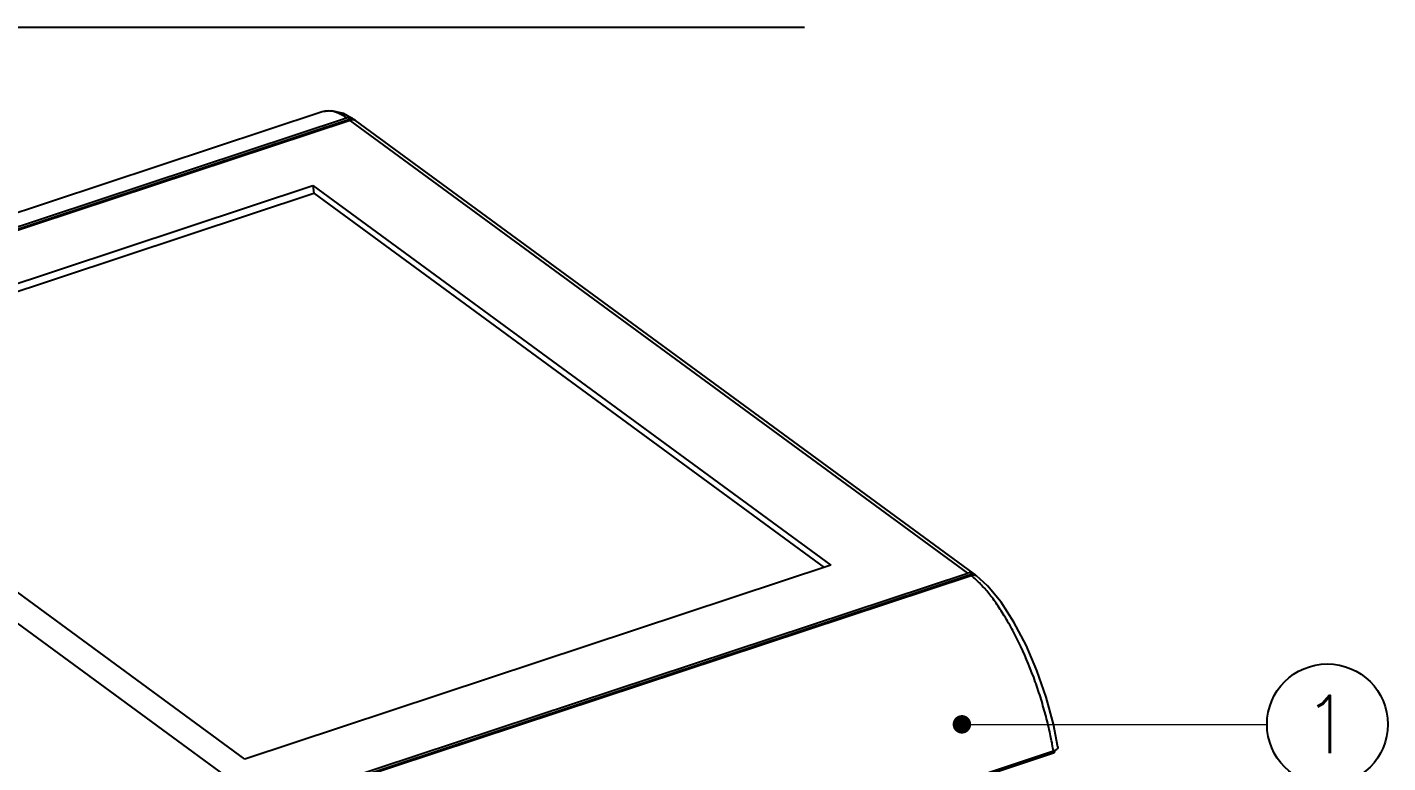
# Model space of a CAD drawing. Header units: millimetres. Extents: x 4911 to 5491, y 411 to 814.
# Drawn here: x 5068.5 to 5184.4, y 501 to 563.7 of the extents above; entities that cross this region are included whole.
import ezdxf
from ezdxf.enums import TextEntityAlignment as Align

# ---------------------------------------------------------------- set-up
doc = ezdxf.new("R2010")
doc.units = ezdxf.units.MM
doc.styles.add('TXT', font='txt.shx', dxfattribs={"bigfont": 'gbcbig.shx'})
doc.styles.add('wuwei', font='', dxfattribs={"width": 0.8, "oblique": 10})
doc.styles.get('wuwei').set_extended_font_data('SimSun')
doc.dimstyles.new('wuwei', dxfattribs={"dimscale": 1.5, "dimtxt": 2.5, "dimasz": 1.5, "dimexe": 0.3, "dimexo": 0.3, "dimgap": 0.5, "dimtad": 1, "dimdsep": 46, "dimtxsty": 'wuwei', "dimcen": 0, "dimclrd": 42, "dimclre": 256, "dimclrt": 256, "dimazin": 2, "dimtfac": 1, "dimtofl": 0, "dimtmove": 0, "dimatfit": 3, "dimfxl": 1, "dimlwd": 5, "dimlwe": 5, "dimarcsym": 0})

# ---------------------------------------------------------------- blocks, each defined once
blk = doc.blocks.new('*u43')
at = {"color": 7, "linetype": 'Continuous'}
for p, q in [((11.79, 186.66), (-73.64, 158.41)), ((-70.67, 157.69), (14.75, 185.95)), ((15.47, 185.86), (-70.59, 157.4)), ((15.18, 185.63), (-70.24, 157.38)), ((90.34, 130.52), (15.18, 185.63)), ((15.82, 185.61), (15.64, 185.73)), ((15.64, 185.73), (15.7, 185.7)), ((90.98, 130.49), (15.82, 185.61)), ((-60.67, 154.1), (10.64, 177.68)), ((10.64, 177.68), (73.68, 131.46)), ((10.64, 177.68), (10.76, 176.75)), ((-59.75, 153.43), (10.76, 176.75)), ((10.76, 176.75), (72.88, 131.19)), ((4.91, 102.27), (-70.24, 157.38)), ((2.37, 107.88), (-60.67, 154.1)), ((4.91, 102.27), (90.34, 130.52)), ((91.06, 130.43), (5, 101.97)), ((90.77, 130.2), (5.35, 101.95)), ((91.23, 130.3), (91.06, 130.43)), ((91.23, 130.3), (91.28, 130.27)), ((15.2, 80.32), (100.66, 108.58)), ((15.35, 80.61), (100.77, 108.86)), ((100.66, 108.58), (100.64, 108.82)), ((100.94, 108.81), (100.93, 108.93))]:
    blk.add_line(p, q, dxfattribs=at)
blk.add_line((73.68, 131.46), (2.37, 107.88))
for points in [[(15.34, 185.9), (14.37, 186.47), (12.94, 186.81), (11.79, 186.66)], [(101.32, 109.33), (100.76, 112.13), (99.87, 115.41), (98.75, 118.64), (97.43, 121.72), (95.96, 124.53), (94.39, 126.97), (92.76, 128.95), (91.39, 130.17)]]:
    blk.add_lwpolyline(points, dxfattribs=at)
at = {"color": 4}
blk.add_circle((134.11, 112.1), 7.35, dxfattribs=at)
at = {"color": 7, "linetype": 'Continuous'}
for centre, radius, start, end in [((15.01, 185.12), 0.865, 71.464, 74.8515), ((15.01, 185.11), 0.88, 69.5233, 71.4686), ((15, 185.09), 0.905, 58.6895, 69.4898), ((11.57, 180.18), 6.88, 53.7536, 55.5677), ((84.59, 122.35), 9.99, 47.5752, 51.7965), ((87.34, 125), 6.58, 52.8106, 53.7479), ((87.53, 125.25), 6.25, 51.8462, 52.8123), ((91.14, 129.72), 0.519, 60.4714, 62.9577), ((60.65, 102.27), 40.66, 9.3358, 9.8491), ((100.48, 110.04), 1.2, 299.9874, 301.7371)]:
    blk.add_arc(centre, radius, start, end, dxfattribs=at)
for centre, major_axis, ratio, start_param, end_param in [((15.18, 184.84), (0.764, 0.665), 0.687422, 0.22729, 1.022685), ((90.62, 129.51), (-0.1, 1.05), 0.88798, -0.595445, 0.199953), ((100.44, 108.74), (0.496, 0.075), 0.410683, -1.176688, -0.030242)]:
    blk.add_ellipse(centre, major_axis=major_axis, ratio=ratio, start_param=start_param, end_param=end_param, dxfattribs=at)
for points, start_tangent, end_tangent in [([(14.75, 185.95), (13.81, 186.47), (12.93, 186.74), (12.12, 186.74), (11.79, 186.66)], (-0.826565, 0.562841), (-0.950658, -0.310241)), ([(14.75, 185.95), (14.99, 185.99), (15.24, 185.96)], (0.949427, 0.313989), (0.965283, -0.261206)), ([(91.01, 130.25), (90.77, 130.2)], (-0.996751, -0.080548), (-0.949427, -0.313989)), ([(91.22, 130.24), (91.01, 130.25)], (-0.9817, 0.190432), (-0.996751, -0.080548)), ([(91.38, 130.18), (91.22, 130.24)], (-0.890611, 0.454766), (-0.9817, 0.190432)), ([(100.71, 109.22), (100.38, 110.93), (99.87, 113.04), (99.26, 115.17), (98.56, 117.29), (96.8, 121.56), (95.82, 123.52), (94.79, 125.32), (93.79, 126.85), (92.77, 128.19), (91.76, 129.31), (91.33, 129.72)], (-0.171036, 0.985265), (-0.739058, 0.673642)), ([(101.11, 109.02), (101.27, 109.16), (101.33, 109.33), (101.32, 109.33)], (0.850022, 0.526748), (-0.176603, 0.984282)), ([(100.77, 108.86), (101.08, 109)], (0.949426, 0.31399), (0.865711, 0.500545))]:
    blk.add_spline(points, degree=3, dxfattribs=dict(at, start_tangent=start_tangent, end_tangent=end_tangent))
at = {"color": 6, "style": 'TXT'}
blk.add_text('1', height=7, dxfattribs=at).set_placement((134.11, 112.1), align=Align.MIDDLE)
at = {"color": 4}
blk.add_leader([(89.63, 112.1), (126.76, 112.1)], dimstyle='wuwei', override={"dimasz": 1.5, "dimldrblk": 'Dot'}, dxfattribs=at)

msp = doc.modelspace()

# ---------------------------------------------------------------- linework, layer by layer
at = {"color": 7, "linetype": 'Continuous'}
msp.add_line((4961.728, 563.653), (5134.738, 563.653), dxfattribs=at)

# ---------------------------------------------------------------- block references
at = {"xscale": 0.7, "yscale": 0.7, "zscale": 0.7}
msp.add_blockref('*u43', (5085.395, 425.773), dxfattribs=at)

doc.saveas('drawing.dxf')
